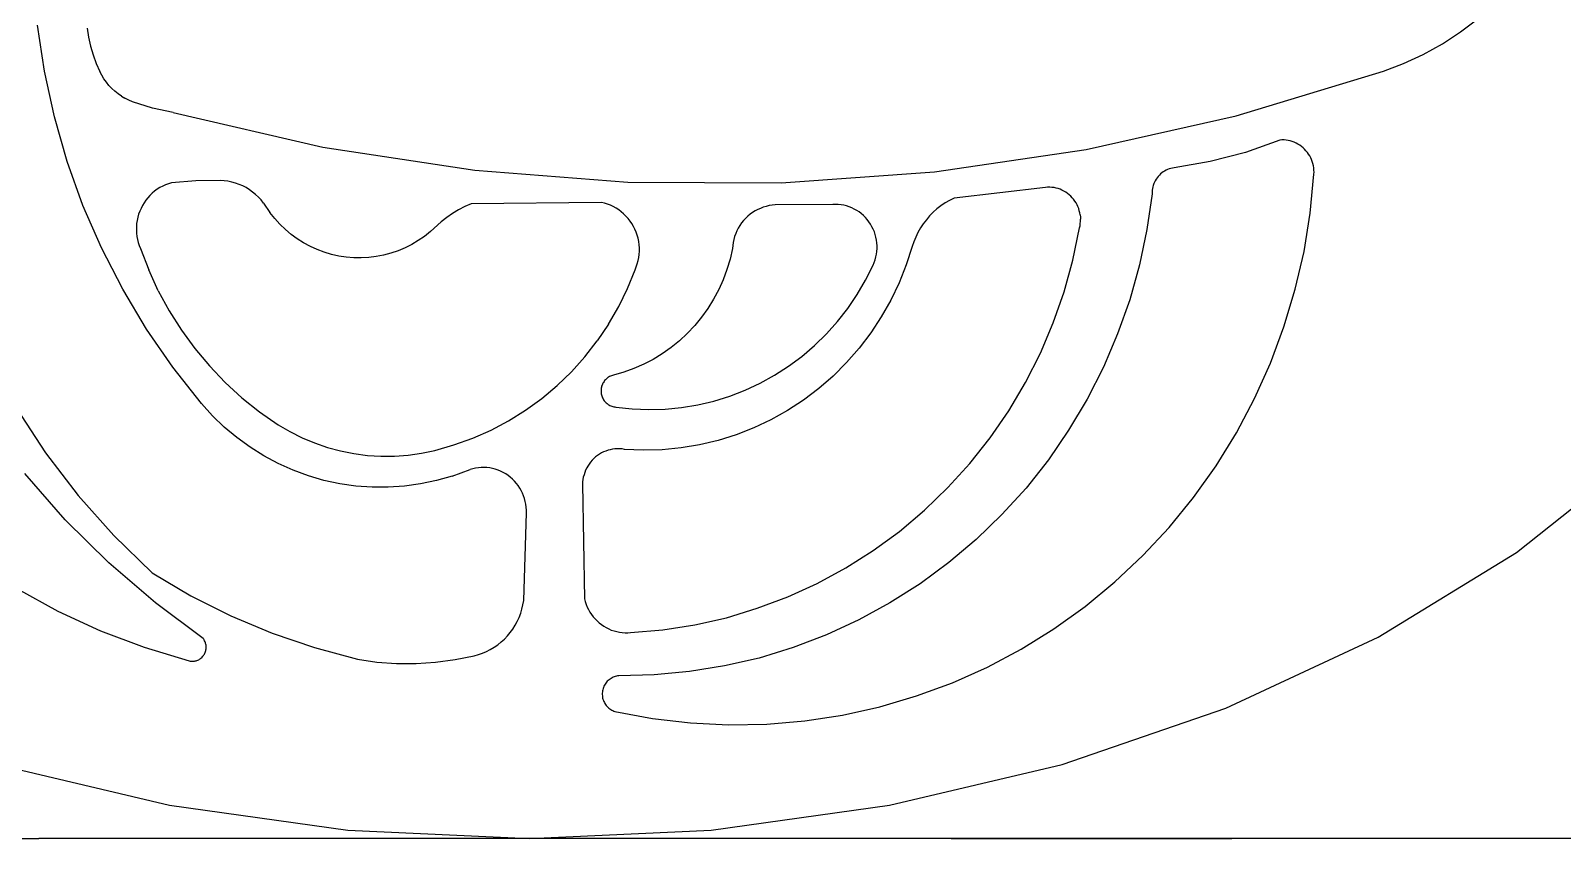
# Model space of a CAD drawing. Extents: x 396092 to 455492, y 17293 to 132793.
# Drawn here: x 421560.1 to 421668, y 46245.8 to 46302.6 of the extents above; entities that cross this region are included whole.
import ezdxf

# ---------------------------------------------------------------- set-up
doc = ezdxf.new("R2010")
doc.units = 0
doc.header["$LTSCALE"] = 1000
doc.header["$MEASUREMENT"] = 0
doc.layers.add('MU', color=34, linetype='Continuous')

msp = doc.modelspace()

# ---------------------------------------------------------------- linework, layer by layer
at = {"layer": 'MU', "color": 37}
for p, q in [((421660.78, 46302.54), (421662.01, 46303.46)), ((421561.08, 46299.78), (421560.59, 46303.02)), ((421564.09, 46302.8), (421564.19, 46302.17)), ((421659.5, 46301.7), (421660.78, 46302.54)), ((421564.19, 46302.17), (421564.33, 46301.54)), ((421564.33, 46301.54), (421564.51, 46300.93)), ((421658.16, 46300.96), (421659.5, 46301.7)), ((421564.51, 46300.93), (421564.73, 46300.33)), ((421564.73, 46300.33), (421564.99, 46299.75)), ((421655.35, 46299.78), (421656.77, 46300.32)), ((421656.77, 46300.32), (421658.16, 46300.96)), ((421561.78, 46296.57), (421561.08, 46299.78)), ((421565.12, 46299.49), (421564.99, 46299.75)), ((421565.27, 46299.24), (421565.12, 46299.49)), ((421565.44, 46299), (421565.27, 46299.24)), ((421644.99, 46296.63), (421655.35, 46299.78)), ((421565.62, 46298.77), (421565.44, 46299)), ((421565.82, 46298.56), (421565.62, 46298.77)), ((421566.04, 46298.36), (421565.82, 46298.56)), ((421566.26, 46298.18), (421566.04, 46298.36)), ((421566.5, 46298.01), (421566.26, 46298.18)), ((421566.5, 46298.01), (421566.75, 46297.87)), ((421567.01, 46297.74), (421566.75, 46297.87)), ((421567.27, 46297.63), (421567.01, 46297.74)), ((421568.69, 46297.18), (421567.27, 46297.63)), ((421570.14, 46296.87), (421568.69, 46297.18)), ((421562.69, 46293.42), (421561.78, 46296.57)), ((421570.14, 46296.87), (421580.68, 46294.44)), ((421634.43, 46294.26), (421644.99, 46296.63)), ((421648.07, 46294.93), (421645.64, 46294.06)), ((421648.21, 46294.94), (421648.07, 46294.93)), ((421648.36, 46294.94), (421648.21, 46294.94)), ((421648.5, 46294.92), (421648.36, 46294.94)), ((421648.65, 46294.9), (421648.5, 46294.92)), ((421648.79, 46294.87), (421648.65, 46294.9)), ((421648.93, 46294.83), (421648.79, 46294.87)), ((421649.07, 46294.77), (421648.93, 46294.83)), ((421580.68, 46294.44), (421591.37, 46292.8)), ((421623.74, 46292.69), (421634.43, 46294.26)), ((421645.64, 46294.06), (421643.15, 46293.41)), ((421649.2, 46294.71), (421649.07, 46294.77)), ((421649.33, 46294.64), (421649.2, 46294.71)), ((421649.46, 46294.57), (421649.33, 46294.64)), ((421649.58, 46294.48), (421649.46, 46294.57)), ((421649.69, 46294.39), (421649.58, 46294.48)), ((421649.8, 46294.29), (421649.69, 46294.39)), ((421649.9, 46294.18), (421649.8, 46294.29)), ((421650, 46294.06), (421649.9, 46294.18)), ((421650.08, 46293.94), (421650, 46294.06)), ((421650.16, 46293.82), (421650.08, 46293.94)), ((421650.23, 46293.68), (421650.16, 46293.82)), ((421563.79, 46290.33), (421562.69, 46293.42)), ((421591.37, 46292.8), (421602.15, 46291.96)), ((421612.95, 46291.92), (421623.74, 46292.69)), ((421639.85, 46292.69), (421639.76, 46292.62)), ((421639.95, 46292.75), (421639.85, 46292.69)), ((421640.06, 46292.81), (421639.95, 46292.75)), ((421640.16, 46292.85), (421640.06, 46292.81)), ((421640.27, 46292.9), (421640.16, 46292.85)), ((421640.39, 46292.93), (421640.27, 46292.9)), ((421640.5, 46292.96), (421640.39, 46292.93)), ((421640.62, 46292.98), (421640.5, 46292.96)), ((421643.15, 46293.41), (421640.62, 46292.98)), ((421650.29, 46293.55), (421650.23, 46293.68)), ((421650.34, 46293.41), (421650.29, 46293.55)), ((421650.39, 46293.27), (421650.34, 46293.41)), ((421650.42, 46293.12), (421650.39, 46293.27)), ((421650.45, 46292.97), (421650.42, 46293.12)), ((421650.46, 46292.82), (421650.45, 46292.97)), ((421650.47, 46292.68), (421650.46, 46292.82)), ((421650.46, 46292.53), (421650.47, 46292.68)), ((421569.41, 46291.68), (421569.21, 46291.58)), ((421569.61, 46291.77), (421569.41, 46291.68)), ((421569.81, 46291.85), (421569.61, 46291.77)), ((421570.02, 46291.91), (421569.81, 46291.85)), ((421571.74, 46292.05), (421570.02, 46291.91)), ((421573.46, 46292.08), (421571.74, 46292.05)), ((421573.73, 46292.06), (421573.46, 46292.08)), ((421574, 46292.03), (421573.73, 46292.06)), ((421574.27, 46291.97), (421574, 46292.03)), ((421574.53, 46291.9), (421574.27, 46291.97)), ((421574.79, 46291.81), (421574.53, 46291.9)), ((421575.04, 46291.7), (421574.79, 46291.81)), ((421575.28, 46291.58), (421575.04, 46291.7)), ((421602.15, 46291.96), (421612.95, 46291.92)), ((421631.56, 46291.6), (421625.12, 46290.84)), ((421631.71, 46291.61), (421631.56, 46291.6)), ((421631.86, 46291.61), (421631.71, 46291.61)), ((421632.01, 46291.6), (421631.86, 46291.61)), ((421632.16, 46291.58), (421632.01, 46291.6)), ((421639.12, 46291.63), (421639.09, 46291.51)), ((421639.15, 46291.74), (421639.12, 46291.63)), ((421639.19, 46291.86), (421639.15, 46291.74)), ((421639.24, 46291.97), (421639.19, 46291.86)), ((421639.29, 46292.07), (421639.24, 46291.97)), ((421639.36, 46292.18), (421639.29, 46292.07)), ((421639.42, 46292.27), (421639.36, 46292.18)), ((421639.5, 46292.37), (421639.42, 46292.27)), ((421639.58, 46292.46), (421639.5, 46292.37)), ((421639.66, 46292.54), (421639.58, 46292.46)), ((421639.76, 46292.62), (421639.66, 46292.54)), ((421650.2, 46289.79), (421650.46, 46292.53)), ((421568.09, 46290.51), (421567.98, 46290.32)), ((421568.22, 46290.7), (421568.09, 46290.51)), ((421568.36, 46290.87), (421568.22, 46290.7)), ((421568.51, 46291.03), (421568.36, 46290.87)), ((421568.67, 46291.19), (421568.51, 46291.03)), ((421568.84, 46291.33), (421568.67, 46291.19)), ((421569.02, 46291.46), (421568.84, 46291.33)), ((421569.21, 46291.58), (421569.02, 46291.46)), ((421575.51, 46291.43), (421575.28, 46291.58)), ((421575.73, 46291.27), (421575.51, 46291.43)), ((421575.95, 46291.1), (421575.73, 46291.27)), ((421576.14, 46290.91), (421575.95, 46291.1)), ((421576.33, 46290.71), (421576.14, 46290.91)), ((421576.5, 46290.49), (421576.33, 46290.71)), ((421600.29, 46290.54), (421591.12, 46290.44)), ((421600.51, 46290.49), (421600.29, 46290.54)), ((421624.8, 46290.68), (421624.5, 46290.5)), ((421625.12, 46290.84), (421624.8, 46290.68)), ((421632.3, 46291.55), (421632.16, 46291.58)), ((421632.45, 46291.51), (421632.3, 46291.55)), ((421632.59, 46291.46), (421632.45, 46291.51)), ((421632.72, 46291.4), (421632.59, 46291.46)), ((421632.86, 46291.33), (421632.72, 46291.4)), ((421632.98, 46291.26), (421632.86, 46291.33)), ((421633.11, 46291.17), (421632.98, 46291.26)), ((421633.23, 46291.08), (421633.11, 46291.17)), ((421633.34, 46290.98), (421633.23, 46291.08)), ((421633.44, 46290.87), (421633.34, 46290.98)), ((421633.54, 46290.76), (421633.44, 46290.87)), ((421633.63, 46290.63), (421633.54, 46290.76)), ((421633.71, 46290.51), (421633.63, 46290.63)), ((421639.06, 46291.15), (421638.7, 46288.63)), ((421639.07, 46291.39), (421639.06, 46291.27)), ((421639.06, 46291.27), (421639.06, 46291.15)), ((421639.09, 46291.51), (421639.07, 46291.39)), ((421565.09, 46287.33), (421563.79, 46290.33)), ((421567.65, 46289.49), (421567.6, 46289.27)), ((421567.71, 46289.71), (421567.65, 46289.49)), ((421567.79, 46289.92), (421567.71, 46289.71)), ((421567.88, 46290.12), (421567.79, 46289.92)), ((421567.98, 46290.32), (421567.88, 46290.12)), ((421576.5, 46290.49), (421576.96, 46289.82)), ((421577.3, 46289.4), (421576.96, 46289.82)), ((421589.4, 46289.48), (421589.02, 46289.18)), ((421589.81, 46289.77), (421589.4, 46289.48)), ((421590.23, 46290.02), (421589.81, 46289.77)), ((421590.67, 46290.24), (421590.23, 46290.02)), ((421591.12, 46290.44), (421590.67, 46290.24)), ((421600.72, 46290.42), (421600.51, 46290.49)), ((421600.93, 46290.34), (421600.72, 46290.42)), ((421601.13, 46290.24), (421600.93, 46290.34)), ((421601.33, 46290.14), (421601.13, 46290.24)), ((421601.51, 46290.02), (421601.33, 46290.14)), ((421601.69, 46289.88), (421601.51, 46290.02)), ((421601.86, 46289.74), (421601.69, 46289.88)), ((421602.02, 46289.58), (421601.86, 46289.74)), ((421602.17, 46289.41), (421602.02, 46289.58)), ((421610.6, 46289.56), (421610.44, 46289.41)), ((421610.76, 46289.7), (421610.6, 46289.56)), ((421610.93, 46289.82), (421610.76, 46289.7)), ((421611.11, 46289.94), (421610.93, 46289.82)), ((421611.3, 46290.04), (421611.11, 46289.94)), ((421611.49, 46290.12), (421611.3, 46290.04)), ((421611.69, 46290.2), (421611.49, 46290.12)), ((421611.89, 46290.26), (421611.69, 46290.2)), ((421612.1, 46290.31), (421611.89, 46290.26)), ((421612.31, 46290.34), (421612.1, 46290.31)), ((421612.52, 46290.36), (421612.31, 46290.34)), ((421616.58, 46290.4), (421612.52, 46290.36)), ((421616.77, 46290.4), (421616.58, 46290.4)), ((421616.97, 46290.4), (421616.77, 46290.4)), ((421617.17, 46290.37), (421616.97, 46290.4)), ((421617.36, 46290.34), (421617.17, 46290.37)), ((421617.55, 46290.29), (421617.36, 46290.34)), ((421617.74, 46290.23), (421617.55, 46290.29)), ((421617.92, 46290.16), (421617.74, 46290.23)), ((421618.1, 46290.07), (421617.92, 46290.16)), ((421618.27, 46289.98), (421618.1, 46290.07)), ((421618.43, 46289.87), (421618.27, 46289.98)), ((421618.59, 46289.75), (421618.43, 46289.87)), ((421618.74, 46289.62), (421618.59, 46289.75)), ((421618.88, 46289.48), (421618.74, 46289.62)), ((421619.01, 46289.33), (421618.88, 46289.48)), ((421623.4, 46289.6), (421623.17, 46289.32)), ((421623.65, 46289.85), (421623.4, 46289.6)), ((421623.92, 46290.09), (421623.65, 46289.85)), ((421624.2, 46290.3), (421623.92, 46290.09)), ((421624.5, 46290.5), (421624.2, 46290.3)), ((421633.78, 46290.37), (421633.71, 46290.51)), ((421633.84, 46290.24), (421633.78, 46290.37)), ((421633.9, 46290.1), (421633.84, 46290.24)), ((421633.94, 46289.95), (421633.9, 46290.1)), ((421633.98, 46289.8), (421633.94, 46289.95)), ((421634.01, 46289.66), (421633.98, 46289.8)), ((421634.01, 46289.66), (421634.02, 46289.5)), ((421634.02, 46289.5), (421634.03, 46289.35)), ((421649.76, 46287.09), (421650.2, 46289.79)), ((421567.57, 46289.05), (421567.55, 46288.82)), ((421567.55, 46288.82), (421567.55, 46288.6)), ((421567.55, 46288.6), (421567.56, 46288.37)), ((421567.56, 46288.37), (421567.59, 46288.15)), ((421567.6, 46289.27), (421567.57, 46289.05)), ((421577.66, 46289.01), (421577.3, 46289.4)), ((421578.04, 46288.63), (421577.66, 46289.01)), ((421578.45, 46288.29), (421578.04, 46288.63)), ((421588.26, 46288.48), (421587.84, 46288.15)), ((421588.26, 46288.48), (421589.02, 46289.18)), ((421602.31, 46289.23), (421602.17, 46289.41)), ((421602.44, 46289.05), (421602.31, 46289.23)), ((421602.55, 46288.85), (421602.44, 46289.05)), ((421602.65, 46288.65), (421602.55, 46288.85)), ((421602.74, 46288.44), (421602.65, 46288.65)), ((421602.81, 46288.23), (421602.74, 46288.44)), ((421609.83, 46288.54), (421609.75, 46288.34)), ((421609.93, 46288.73), (421609.83, 46288.54)), ((421610.04, 46288.91), (421609.93, 46288.73)), ((421610.16, 46289.09), (421610.04, 46288.91)), ((421610.3, 46289.26), (421610.16, 46289.09)), ((421610.44, 46289.41), (421610.3, 46289.26)), ((421619.13, 46289.17), (421619.01, 46289.33)), ((421619.24, 46289.01), (421619.13, 46289.17)), ((421619.34, 46288.83), (421619.24, 46289.01)), ((421619.43, 46288.65), (421619.34, 46288.83)), ((421619.51, 46288.47), (421619.43, 46288.65)), ((421619.57, 46288.28), (421619.51, 46288.47)), ((421622.58, 46288.43), (421622.42, 46288.1)), ((421622.76, 46288.74), (421622.58, 46288.43)), ((421622.95, 46289.04), (421622.76, 46288.74)), ((421623.17, 46289.32), (421622.95, 46289.04)), ((421633.49, 46286.48), (421633.96, 46288.75)), ((421633.96, 46288.75), (421633.99, 46288.9)), ((421633.99, 46288.9), (421634.01, 46289.05)), ((421634.01, 46289.05), (421634.03, 46289.2)), ((421634.03, 46289.2), (421634.03, 46289.35)), ((421638.7, 46288.63), (421638.18, 46286.14)), ((421566.59, 46284.42), (421565.09, 46287.33)), ((421567.59, 46288.15), (421567.63, 46287.93)), ((421567.63, 46287.93), (421567.69, 46287.71)), ((421567.69, 46287.71), (421567.76, 46287.5)), ((421567.76, 46287.5), (421567.84, 46287.29)), ((421567.84, 46287.29), (421568.42, 46285.79)), ((421578.88, 46287.98), (421578.45, 46288.29)), ((421579.33, 46287.69), (421578.88, 46287.98)), ((421579.8, 46287.44), (421579.33, 46287.69)), ((421580.28, 46287.22), (421579.8, 46287.44)), ((421586.47, 46287.34), (421585.98, 46287.14)), ((421586.94, 46287.58), (421586.47, 46287.34)), ((421587.4, 46287.85), (421586.94, 46287.58)), ((421587.84, 46288.15), (421587.4, 46287.85)), ((421602.87, 46288.01), (421602.81, 46288.23)), ((421602.92, 46287.79), (421602.87, 46288.01)), ((421602.95, 46287.56), (421602.92, 46287.79)), ((421602.97, 46287.34), (421602.95, 46287.56)), ((421602.97, 46287.11), (421602.97, 46287.34)), ((421609.52, 46287.29), (421609.35, 46286.54)), ((421609.54, 46287.51), (421609.52, 46287.29)), ((421609.57, 46287.72), (421609.54, 46287.51)), ((421609.61, 46287.93), (421609.57, 46287.72)), ((421609.67, 46288.14), (421609.61, 46287.93)), ((421609.75, 46288.34), (421609.67, 46288.14)), ((421619.62, 46288.09), (421619.57, 46288.28)), ((421619.66, 46287.89), (421619.62, 46288.09)), ((421619.68, 46287.69), (421619.66, 46287.89)), ((421619.7, 46287.49), (421619.68, 46287.69)), ((421619.68, 46287.09), (421619.7, 46287.29)), ((421619.7, 46287.29), (421619.7, 46287.49)), ((421622.18, 46287.43), (421621.76, 46286.14)), ((421622.29, 46287.77), (421622.18, 46287.43)), ((421622.42, 46288.1), (421622.29, 46287.77)), ((421580.78, 46287.03), (421580.28, 46287.22)), ((421581.29, 46286.88), (421580.78, 46287.03)), ((421581.81, 46286.76), (421581.29, 46286.88)), ((421582.33, 46286.68), (421581.81, 46286.76)), ((421582.86, 46286.64), (421582.33, 46286.68)), ((421583.39, 46286.63), (421582.86, 46286.64)), ((421583.92, 46286.66), (421583.39, 46286.63)), ((421584.44, 46286.73), (421583.92, 46286.66)), ((421584.96, 46286.83), (421584.44, 46286.73)), ((421585.47, 46286.96), (421584.96, 46286.83)), ((421585.98, 46287.14), (421585.47, 46286.96)), ((421602.75, 46286), (421602.82, 46286.22)), ((421602.82, 46286.22), (421602.88, 46286.44)), ((421602.88, 46286.44), (421602.93, 46286.66)), ((421602.93, 46286.66), (421602.95, 46286.88)), ((421602.95, 46286.88), (421602.97, 46287.11)), ((421609.35, 46286.54), (421609.13, 46285.81)), ((421619.42, 46286.13), (421619.5, 46286.31)), ((421619.5, 46286.31), (421619.56, 46286.5)), ((421619.56, 46286.5), (421619.62, 46286.7)), ((421619.62, 46286.7), (421619.66, 46286.89)), ((421619.66, 46286.89), (421619.68, 46287.09)), ((421632.87, 46284.24), (421633.49, 46286.48)), ((421649.14, 46284.42), (421649.76, 46287.09)), ((421569.09, 46284.32), (421568.42, 46285.79)), ((421602.13, 46284.47), (421602.67, 46285.79)), ((421602.67, 46285.79), (421602.75, 46286)), ((421609.13, 46285.81), (421608.86, 46285.09)), ((421618.89, 46285.07), (421619.42, 46286.13)), ((421621.76, 46286.14), (421621.26, 46284.88)), ((421638.18, 46286.14), (421637.49, 46283.68)), ((421568.26, 46281.62), (421566.59, 46284.42)), ((421569.09, 46284.32), (421569.86, 46282.91)), ((421601.51, 46283.2), (421602.13, 46284.47)), ((421608.55, 46284.4), (421608.19, 46283.72)), ((421608.86, 46285.09), (421608.55, 46284.4)), ((421617.64, 46283.08), (421618.3, 46284.06)), ((421618.3, 46284.06), (421618.89, 46285.07)), ((421621.26, 46284.88), (421620.67, 46283.66)), ((421632.1, 46282.05), (421632.87, 46284.24)), ((421648.35, 46281.79), (421649.14, 46284.42)), ((421600.79, 46281.97), (421601.51, 46283.2)), ((421607.79, 46283.07), (421607.35, 46282.45)), ((421608.19, 46283.72), (421607.79, 46283.07)), ((421616.92, 46282.16), (421617.64, 46283.08)), ((421620.67, 46283.66), (421620, 46282.48)), ((421637.49, 46283.68), (421636.64, 46281.28)), ((421569.86, 46282.91), (421570.72, 46281.55)), ((421600.79, 46281.97), (421600, 46280.79)), ((421607.35, 46282.45), (421606.86, 46281.87)), ((421616.13, 46281.28), (421616.92, 46282.16)), ((421620, 46282.48), (421619.26, 46281.35)), ((421631.2, 46279.92), (421632.1, 46282.05)), ((421570.12, 46278.93), (421568.26, 46281.62)), ((421570.72, 46281.55), (421571.66, 46280.26)), ((421606.34, 46281.31), (421605.79, 46280.8)), ((421606.86, 46281.87), (421606.34, 46281.31)), ((421615.3, 46280.46), (421616.13, 46281.28)), ((421619.26, 46281.35), (421618.44, 46280.28)), ((421636.64, 46281.28), (421635.64, 46278.95)), ((421647.4, 46279.23), (421648.35, 46281.79)), ((421571.66, 46280.26), (421572.69, 46279.03)), ((421599.13, 46279.67), (421600, 46280.79)), ((421604.58, 46279.88), (421603.94, 46279.49)), ((421605.2, 46280.32), (421604.58, 46279.88)), ((421605.79, 46280.8), (421605.2, 46280.32)), ((421614.41, 46279.7), (421615.3, 46280.46)), ((421618.44, 46280.28), (421617.56, 46279.26)), ((421630.15, 46277.86), (421631.2, 46279.92)), ((421572.14, 46276.38), (421570.12, 46278.93)), ((421572.69, 46279.03), (421573.8, 46277.87)), ((421598.18, 46278.62), (421599.13, 46279.67)), ((421602.58, 46278.84), (421601.87, 46278.59)), ((421603.27, 46279.14), (421602.58, 46278.84)), ((421603.94, 46279.49), (421603.27, 46279.14)), ((421612.49, 46278.37), (421613.47, 46279)), ((421613.47, 46279), (421614.41, 46279.7)), ((421617.56, 46279.26), (421616.61, 46278.31)), ((421635.64, 46278.95), (421634.49, 46276.68)), ((421646.28, 46276.73), (421647.4, 46279.23)), ((421573.8, 46277.87), (421574.97, 46276.79)), ((421596.09, 46276.73), (421597.17, 46277.64)), ((421597.17, 46277.64), (421598.18, 46278.62)), ((421600.31, 46277.59), (421600.29, 46277.52)), ((421600.34, 46277.67), (421600.31, 46277.59)), ((421600.36, 46277.74), (421600.34, 46277.67)), ((421600.4, 46277.81), (421600.36, 46277.74)), ((421600.43, 46277.87), (421600.4, 46277.81)), ((421600.48, 46277.93), (421600.43, 46277.87)), ((421600.52, 46277.99), (421600.48, 46277.93)), ((421600.57, 46278.05), (421600.52, 46277.99)), ((421600.62, 46278.1), (421600.57, 46278.05)), ((421600.68, 46278.15), (421600.62, 46278.1)), ((421600.74, 46278.2), (421600.68, 46278.15)), ((421600.8, 46278.24), (421600.74, 46278.2)), ((421600.87, 46278.28), (421600.8, 46278.24)), ((421600.93, 46278.31), (421600.87, 46278.28)), ((421601, 46278.34), (421600.93, 46278.31)), ((421601.07, 46278.36), (421601, 46278.34)), ((421601.15, 46278.38), (421601.07, 46278.36)), ((421601.87, 46278.59), (421601.15, 46278.38)), ((421610.41, 46277.31), (421611.47, 46277.81)), ((421611.47, 46277.81), (421612.49, 46278.37)), ((421616.61, 46278.31), (421615.59, 46277.43)), ((421628.97, 46275.87), (421630.15, 46277.86)), ((421574.97, 46276.79), (421576.22, 46275.79)), ((421594.95, 46275.91), (421596.09, 46276.73)), ((421600.28, 46277.45), (421600.27, 46277.37)), ((421600.27, 46277.37), (421600.27, 46277.3)), ((421600.27, 46277.3), (421600.27, 46277.22)), ((421600.27, 46277.22), (421600.27, 46277.14)), ((421600.27, 46277.14), (421600.28, 46277.07)), ((421600.29, 46277.52), (421600.28, 46277.45)), ((421600.28, 46277.07), (421600.3, 46276.99)), ((421600.3, 46276.99), (421600.32, 46276.92)), ((421600.32, 46276.92), (421600.34, 46276.85)), ((421600.34, 46276.85), (421600.37, 46276.78)), ((421600.37, 46276.78), (421600.41, 46276.71)), ((421600.41, 46276.71), (421600.45, 46276.65)), ((421600.45, 46276.65), (421600.49, 46276.58)), ((421600.49, 46276.58), (421600.53, 46276.53)), ((421600.53, 46276.53), (421600.58, 46276.47)), ((421607.09, 46276.28), (421608.22, 46276.55)), ((421608.22, 46276.55), (421609.33, 46276.89)), ((421609.33, 46276.89), (421610.41, 46277.31)), ((421614.52, 46276.62), (421613.4, 46275.89)), ((421615.59, 46277.43), (421614.52, 46276.62)), ((421634.49, 46276.68), (421633.19, 46274.5)), ((421645, 46274.32), (421646.28, 46276.73)), ((421559.1, 46276.07), (421561.16, 46272.9)), ((421572.91, 46275.52), (421572.14, 46276.38)), ((421573.74, 46274.72), (421572.91, 46275.52)), ((421576.22, 46275.79), (421577.53, 46274.88)), ((421593.76, 46275.16), (421594.95, 46275.91)), ((421600.58, 46276.47), (421600.64, 46276.42)), ((421600.64, 46276.42), (421600.7, 46276.37)), ((421600.7, 46276.37), (421600.76, 46276.32)), ((421600.76, 46276.32), (421600.82, 46276.28)), ((421600.82, 46276.28), (421600.88, 46276.25)), ((421600.88, 46276.25), (421600.95, 46276.22)), ((421600.95, 46276.22), (421601.02, 46276.19)), ((421601.02, 46276.19), (421601.09, 46276.17)), ((421601.09, 46276.17), (421601.17, 46276.15)), ((421601.17, 46276.15), (421601.24, 46276.14)), ((421601.24, 46276.14), (421601.31, 46276.13)), ((421601.31, 46276.13), (421602.47, 46276)), ((421602.47, 46276), (421603.63, 46275.95)), ((421603.63, 46275.95), (421604.79, 46275.98)), ((421604.79, 46275.98), (421605.94, 46276.09)), ((421605.94, 46276.09), (421607.09, 46276.28)), ((421613.4, 46275.89), (421612.23, 46275.23)), ((421627.66, 46273.97), (421628.97, 46275.87)), ((421574.63, 46273.98), (421573.74, 46274.72)), ((421577.53, 46274.88), (421578.36, 46274.4)), ((421578.36, 46274.4), (421579.22, 46273.97)), ((421591.23, 46273.93), (421592.52, 46274.5)), ((421592.52, 46274.5), (421593.76, 46275.16)), ((421611.03, 46274.66), (421609.78, 46274.18)), ((421612.23, 46275.23), (421611.03, 46274.66)), ((421633.19, 46274.5), (421631.76, 46272.42)), ((421575.56, 46273.3), (421574.63, 46273.98)), ((421576.53, 46272.69), (421575.56, 46273.3)), ((421579.22, 46273.97), (421580.1, 46273.6)), ((421580.1, 46273.6), (421581.01, 46273.29)), ((421581.01, 46273.29), (421581.93, 46273.04)), ((421588.57, 46273.08), (421589.91, 46273.46)), ((421589.91, 46273.46), (421591.23, 46273.93)), ((421607.21, 46273.47), (421605.9, 46273.25)), ((421608.51, 46273.78), (421607.21, 46273.47)), ((421609.78, 46274.18), (421608.51, 46273.78)), ((421626.23, 46272.16), (421627.66, 46273.97)), ((421643.57, 46272), (421645, 46274.32)), ((421561.16, 46272.9), (421563.46, 46269.9)), ((421577.54, 46272.15), (421576.53, 46272.69)), ((421581.93, 46273.04), (421582.87, 46272.86)), ((421582.87, 46272.86), (421583.82, 46272.73)), ((421583.82, 46272.73), (421584.77, 46272.67)), ((421584.77, 46272.67), (421585.73, 46272.68)), ((421585.73, 46272.68), (421586.68, 46272.75)), ((421586.68, 46272.75), (421587.63, 46272.88)), ((421587.63, 46272.88), (421588.57, 46273.08)), ((421599.53, 46272.26), (421599.43, 46272.12)), ((421599.64, 46272.39), (421599.53, 46272.26)), ((421599.76, 46272.51), (421599.64, 46272.39)), ((421599.88, 46272.62), (421599.76, 46272.51)), ((421600.02, 46272.72), (421599.88, 46272.62)), ((421600.16, 46272.81), (421600.02, 46272.72)), ((421600.3, 46272.9), (421600.16, 46272.81)), ((421600.45, 46272.97), (421600.3, 46272.9)), ((421600.6, 46273.03), (421600.45, 46272.97)), ((421600.76, 46273.09), (421600.6, 46273.03)), ((421600.92, 46273.13), (421600.76, 46273.09)), ((421601.08, 46273.16), (421600.92, 46273.13)), ((421601.25, 46273.18), (421601.08, 46273.16)), ((421601.41, 46273.19), (421601.25, 46273.18)), ((421601.58, 46273.19), (421601.41, 46273.19)), ((421601.75, 46273.18), (421601.58, 46273.19)), ((421601.91, 46273.15), (421601.75, 46273.18)), ((421603.24, 46273.09), (421601.91, 46273.15)), ((421604.57, 46273.13), (421603.24, 46273.09)), ((421605.9, 46273.25), (421604.57, 46273.13)), ((421631.76, 46272.42), (421630.19, 46270.43)), ((421664.71, 46265.88), (421673.29, 46272.7)), ((421562.55, 46268.2), (421559.69, 46271.45)), ((421578.59, 46271.69), (421577.54, 46272.15)), ((421579.66, 46271.29), (421578.59, 46271.69)), ((421580.76, 46270.97), (421579.66, 46271.29)), ((421589.78, 46271.27), (421588.68, 46270.96)), ((421589.78, 46271.27), (421591.05, 46271.73)), ((421591.24, 46271.79), (421591.05, 46271.73)), ((421591.44, 46271.83), (421591.24, 46271.79)), ((421591.63, 46271.86), (421591.44, 46271.83)), ((421591.83, 46271.88), (421591.63, 46271.86)), ((421592.03, 46271.88), (421591.83, 46271.88)), ((421592.23, 46271.87), (421592.03, 46271.88)), ((421592.43, 46271.84), (421592.23, 46271.87)), ((421592.63, 46271.81), (421592.43, 46271.84)), ((421592.82, 46271.76), (421592.63, 46271.81)), ((421593.02, 46271.69), (421592.82, 46271.76)), ((421593.2, 46271.62), (421593.02, 46271.69)), ((421593.38, 46271.53), (421593.2, 46271.62)), ((421593.56, 46271.43), (421593.38, 46271.53)), ((421593.72, 46271.31), (421593.56, 46271.43)), ((421593.88, 46271.19), (421593.72, 46271.31)), ((421594.03, 46271.06), (421593.88, 46271.19)), ((421599.02, 46271.2), (421598.99, 46271.04)), ((421599.07, 46271.37), (421599.02, 46271.2)), ((421599.12, 46271.53), (421599.07, 46271.37)), ((421599.18, 46271.68), (421599.12, 46271.53)), ((421599.26, 46271.84), (421599.18, 46271.68)), ((421599.34, 46271.98), (421599.26, 46271.84)), ((421599.43, 46272.12), (421599.34, 46271.98)), ((421624.69, 46270.46), (421626.23, 46272.16)), ((421641.99, 46269.77), (421643.57, 46272)), ((421581.88, 46270.73), (421580.76, 46270.97)), ((421583.01, 46270.57), (421581.88, 46270.73)), ((421584.15, 46270.49), (421583.01, 46270.57)), ((421585.29, 46270.49), (421584.15, 46270.49)), ((421586.43, 46270.57), (421585.29, 46270.49)), ((421587.56, 46270.72), (421586.43, 46270.57)), ((421588.68, 46270.96), (421587.56, 46270.72)), ((421594.18, 46270.91), (421594.03, 46271.06)), ((421594.31, 46270.76), (421594.18, 46270.91)), ((421594.43, 46270.6), (421594.31, 46270.76)), ((421594.55, 46270.43), (421594.43, 46270.6)), ((421594.65, 46270.25), (421594.55, 46270.43)), ((421594.74, 46270.07), (421594.65, 46270.25)), ((421594.81, 46269.88), (421594.74, 46270.07)), ((421598.97, 46270.87), (421598.96, 46270.7)), ((421598.96, 46270.7), (421599.11, 46262.62)), ((421598.99, 46271.04), (421598.97, 46270.87)), ((421623.04, 46268.86), (421624.69, 46270.46)), ((421630.19, 46270.43), (421628.49, 46268.56)), ((421563.46, 46269.9), (421565.96, 46267.08)), ((421594.88, 46269.69), (421594.81, 46269.88)), ((421594.93, 46269.49), (421594.88, 46269.69)), ((421594.97, 46269.29), (421594.93, 46269.49)), ((421595, 46269.09), (421594.97, 46269.29)), ((421595.01, 46268.88), (421595, 46269.09)), ((421640.27, 46267.66), (421641.99, 46269.77)), ((421565.62, 46265.17), (421562.55, 46268.2)), ((421594.82, 46262.52), (421595.01, 46268.68)), ((421595.01, 46268.68), (421595.01, 46268.88)), ((421621.28, 46267.38), (421623.04, 46268.86)), ((421628.49, 46268.56), (421626.68, 46266.81)), ((421565.96, 46267.08), (421568.66, 46264.46)), ((421619.43, 46266.03), (421621.28, 46267.38)), ((421626.68, 46266.81), (421624.76, 46265.18)), ((421638.42, 46265.68), (421640.27, 46267.66)), ((421617.5, 46264.8), (421619.43, 46266.03)), ((421654.98, 46259.93), (421664.71, 46265.88)), ((421568.89, 46262.35), (421565.62, 46265.17)), ((421615.49, 46263.71), (421617.5, 46264.8)), ((421624.76, 46265.18), (421622.73, 46263.69)), ((421636.44, 46263.82), (421638.42, 46265.68)), ((421568.66, 46264.46), (421571.38, 46262.85)), ((421613.41, 46262.76), (421615.49, 46263.71)), ((421622.73, 46263.69), (421620.61, 46262.34)), ((421634.35, 46262.09), (421636.44, 46263.82)), ((421559.13, 46263.36), (421562.03, 46261.77)), ((421571.38, 46262.85), (421574.2, 46261.44)), ((421594.77, 46262.21), (421594.82, 46262.52)), ((421599.11, 46262.62), (421599.16, 46262.43)), ((421611.27, 46261.96), (421613.41, 46262.76)), ((421562.03, 46261.77), (421565.02, 46260.38)), ((421572.26, 46259.84), (421568.89, 46262.35)), ((421574.2, 46261.44), (421577.11, 46260.22)), ((421594.5, 46261.32), (421594.61, 46261.61)), ((421594.61, 46261.61), (421594.7, 46261.91)), ((421594.7, 46261.91), (421594.77, 46262.21)), ((421599.16, 46262.43), (421599.22, 46262.24)), ((421599.22, 46262.24), (421599.3, 46262.05)), ((421599.3, 46262.05), (421599.39, 46261.87)), ((421599.39, 46261.87), (421599.49, 46261.69)), ((421599.49, 46261.69), (421599.6, 46261.53)), ((421599.6, 46261.53), (421599.72, 46261.36)), ((421609.09, 46261.3), (421611.27, 46261.96)), ((421620.61, 46262.34), (421618.41, 46261.14)), ((421632.15, 46260.52), (421634.35, 46262.09)), ((421565.02, 46260.38), (421568.11, 46259.22)), ((421593.87, 46260.25), (421594.05, 46260.5)), ((421594.05, 46260.5), (421594.22, 46260.77)), ((421594.22, 46260.77), (421594.37, 46261.04)), ((421594.37, 46261.04), (421594.5, 46261.32)), ((421599.72, 46261.36), (421599.85, 46261.21)), ((421599.85, 46261.21), (421599.99, 46261.07)), ((421599.99, 46261.07), (421600.14, 46260.94)), ((421600.14, 46260.94), (421600.29, 46260.81)), ((421600.29, 46260.81), (421600.46, 46260.7)), ((421600.46, 46260.7), (421600.63, 46260.6)), ((421600.63, 46260.6), (421600.81, 46260.51)), ((421600.81, 46260.51), (421600.99, 46260.43)), ((421600.99, 46260.43), (421601.18, 46260.37)), ((421601.18, 46260.37), (421601.37, 46260.32)), ((421601.37, 46260.32), (421601.56, 46260.28)), ((421602.35, 46260.25), (421604.62, 46260.45)), ((421604.62, 46260.45), (421606.87, 46260.8)), ((421606.87, 46260.8), (421609.09, 46261.3)), ((421618.41, 46261.14), (421616.13, 46260.09)), ((421629.85, 46259.09), (421632.15, 46260.52)), ((421572.3, 46259.78), (421572.26, 46259.84)), ((421572.33, 46259.73), (421572.3, 46259.78)), ((421572.36, 46259.67), (421572.33, 46259.73)), ((421572.39, 46259.61), (421572.36, 46259.67)), ((421572.41, 46259.55), (421572.39, 46259.61)), ((421572.43, 46259.49), (421572.41, 46259.55)), ((421572.45, 46259.43), (421572.43, 46259.49)), ((421572.46, 46259.37), (421572.45, 46259.43)), ((421572.47, 46259.3), (421572.46, 46259.37)), ((421572.47, 46259.24), (421572.47, 46259.3)), ((421572.47, 46259.17), (421572.47, 46259.24)), ((421577.11, 46260.22), (421580.09, 46259.19)), ((421592.74, 46259.22), (421592.99, 46259.39)), ((421592.99, 46259.39), (421593.23, 46259.59)), ((421593.23, 46259.59), (421593.46, 46259.79)), ((421593.46, 46259.79), (421593.67, 46260.02)), ((421593.67, 46260.02), (421593.87, 46260.25)), ((421601.56, 46260.28), (421601.76, 46260.25)), ((421601.76, 46260.25), (421601.96, 46260.24)), ((421601.96, 46260.24), (421602.16, 46260.24)), ((421602.16, 46260.24), (421602.35, 46260.25)), ((421616.13, 46260.09), (421613.79, 46259.19)), ((421644.26, 46254.93), (421654.98, 46259.93)), ((421568.11, 46259.22), (421571.26, 46258.27)), ((421571.26, 46258.27), (421571.33, 46258.25)), ((421571.33, 46258.25), (421571.39, 46258.24)), ((421571.39, 46258.24), (421571.45, 46258.24)), ((421571.45, 46258.24), (421571.51, 46258.24)), ((421571.51, 46258.24), (421571.58, 46258.24)), ((421571.58, 46258.24), (421571.64, 46258.25)), ((421571.64, 46258.25), (421571.7, 46258.26)), ((421571.7, 46258.26), (421571.76, 46258.27)), ((421571.76, 46258.27), (421571.82, 46258.29)), ((421571.82, 46258.29), (421571.88, 46258.32)), ((421571.88, 46258.32), (421571.94, 46258.34)), ((421571.94, 46258.34), (421572, 46258.37)), ((421572, 46258.37), (421572.05, 46258.41)), ((421572.05, 46258.41), (421572.1, 46258.45)), ((421572.1, 46258.45), (421572.15, 46258.49)), ((421572.15, 46258.49), (421572.19, 46258.53)), ((421572.19, 46258.53), (421572.24, 46258.58)), ((421572.24, 46258.58), (421572.28, 46258.63)), ((421572.28, 46258.63), (421572.31, 46258.69)), ((421572.31, 46258.69), (421572.35, 46258.74)), ((421572.35, 46258.74), (421572.37, 46258.8)), ((421572.37, 46258.8), (421572.4, 46258.86)), ((421572.4, 46258.86), (421572.42, 46258.92)), ((421572.42, 46258.92), (421572.44, 46258.98)), ((421572.44, 46258.98), (421572.45, 46259.04)), ((421572.45, 46259.04), (421572.46, 46259.11)), ((421572.46, 46259.11), (421572.47, 46259.17)), ((421580.09, 46259.19), (421583.13, 46258.37)), ((421583.13, 46258.37), (421584.49, 46258.18)), ((421584.49, 46258.18), (421585.87, 46258.08)), ((421587.24, 46258.08), (421588.62, 46258.17)), ((421588.62, 46258.17), (421589.99, 46258.35)), ((421589.99, 46258.35), (421591.34, 46258.62)), ((421591.34, 46258.62), (421591.63, 46258.7)), ((421591.63, 46258.7), (421591.92, 46258.8)), ((421591.92, 46258.8), (421592.2, 46258.92)), ((421592.2, 46258.92), (421592.47, 46259.06)), ((421592.47, 46259.06), (421592.74, 46259.22)), ((421611.4, 46258.46), (421608.97, 46257.9)), ((421613.79, 46259.19), (421611.4, 46258.46)), ((421627.47, 46257.82), (421629.85, 46259.09)), ((421585.87, 46258.08), (421587.24, 46258.08)), ((421601.11, 46257.11), (421601.04, 46257.07)), ((421601.19, 46257.14), (421601.11, 46257.11)), ((421601.27, 46257.16), (421601.19, 46257.14)), ((421601.35, 46257.18), (421601.27, 46257.16)), ((421601.43, 46257.2), (421601.35, 46257.18)), ((421601.52, 46257.21), (421601.43, 46257.2)), ((421604.01, 46257.27), (421601.52, 46257.21)), ((421606.5, 46257.5), (421604.01, 46257.27)), ((421608.97, 46257.9), (421606.5, 46257.5)), ((421625.01, 46256.72), (421627.47, 46257.82)), ((421600.36, 46256.07), (421600.35, 46255.98)), ((421600.37, 46256.15), (421600.36, 46256.07)), ((421600.39, 46256.23), (421600.37, 46256.15)), ((421600.41, 46256.31), (421600.39, 46256.23)), ((421600.44, 46256.39), (421600.41, 46256.31)), ((421600.47, 46256.47), (421600.44, 46256.39)), ((421600.51, 46256.55), (421600.47, 46256.47)), ((421600.55, 46256.62), (421600.51, 46256.55)), ((421600.6, 46256.69), (421600.55, 46256.62)), ((421600.65, 46256.76), (421600.6, 46256.69)), ((421600.7, 46256.82), (421600.65, 46256.76)), ((421600.76, 46256.88), (421600.7, 46256.82)), ((421600.83, 46256.93), (421600.76, 46256.88)), ((421600.9, 46256.98), (421600.83, 46256.93)), ((421600.97, 46257.03), (421600.9, 46256.98)), ((421601.04, 46257.07), (421600.97, 46257.03)), ((421622.48, 46255.79), (421625.01, 46256.72)), ((421600.35, 46255.98), (421600.35, 46255.9)), ((421600.35, 46255.9), (421600.36, 46255.81)), ((421600.36, 46255.81), (421600.37, 46255.73)), ((421600.37, 46255.73), (421600.38, 46255.64)), ((421600.38, 46255.64), (421600.4, 46255.56)), ((421600.4, 46255.56), (421600.43, 46255.48)), ((421600.43, 46255.48), (421600.46, 46255.4)), ((421600.46, 46255.4), (421600.5, 46255.33)), ((421600.5, 46255.33), (421600.54, 46255.25)), ((421600.54, 46255.25), (421600.58, 46255.18)), ((421600.58, 46255.18), (421600.64, 46255.11)), ((421600.64, 46255.11), (421600.69, 46255.05)), ((421600.69, 46255.05), (421600.75, 46254.99)), ((421600.75, 46254.99), (421600.81, 46254.93)), ((421600.81, 46254.93), (421600.88, 46254.88)), ((421617.27, 46254.44), (421619.9, 46255.02)), ((421619.9, 46255.02), (421622.48, 46255.79)), ((421632.73, 46250.97), (421644.26, 46254.93)), ((421600.88, 46254.88), (421600.95, 46254.84)), ((421600.95, 46254.84), (421601.02, 46254.79)), ((421601.02, 46254.79), (421601.09, 46254.76)), ((421601.09, 46254.76), (421601.17, 46254.72)), ((421601.17, 46254.72), (421601.25, 46254.7)), ((421601.25, 46254.7), (421603.89, 46254.2)), ((421603.89, 46254.2), (421606.56, 46253.89)), ((421606.56, 46253.89), (421609.25, 46253.75)), ((421611.94, 46253.8), (421614.61, 46254.03)), ((421614.61, 46254.03), (421617.27, 46254.44)), ((421609.25, 46253.75), (421611.94, 46253.8)), ((421557.74, 46250.97), (421569.88, 46248.09)), ((421620.58, 46248.09), (421632.73, 46250.97)), ((421569.88, 46248.09), (421582.45, 46246.35)), ((421608.01, 46246.35), (421620.58, 46248.09)), ((421582.45, 46246.35), (421595.23, 46245.76)), ((421595.23, 46245.76), (421608.01, 46246.35)), ((421540.91, 46245.76), (421560.69, 46245.76)), ((421562.48, 46245.76), (421560.69, 46245.76)), ((421602.48, 46245.76), (421562.48, 46245.76)), ((421659.81, 46245.76), (421602.48, 46245.76)), ((421624.91, 46245.76), (421644.69, 46245.76)), ((421697.91, 46245.76), (421644.69, 46245.76)), ((421722.48, 46245.76), (421659.81, 46245.76))]:
    msp.add_line(p, q, dxfattribs=at)

doc.saveas('drawing.dxf')
